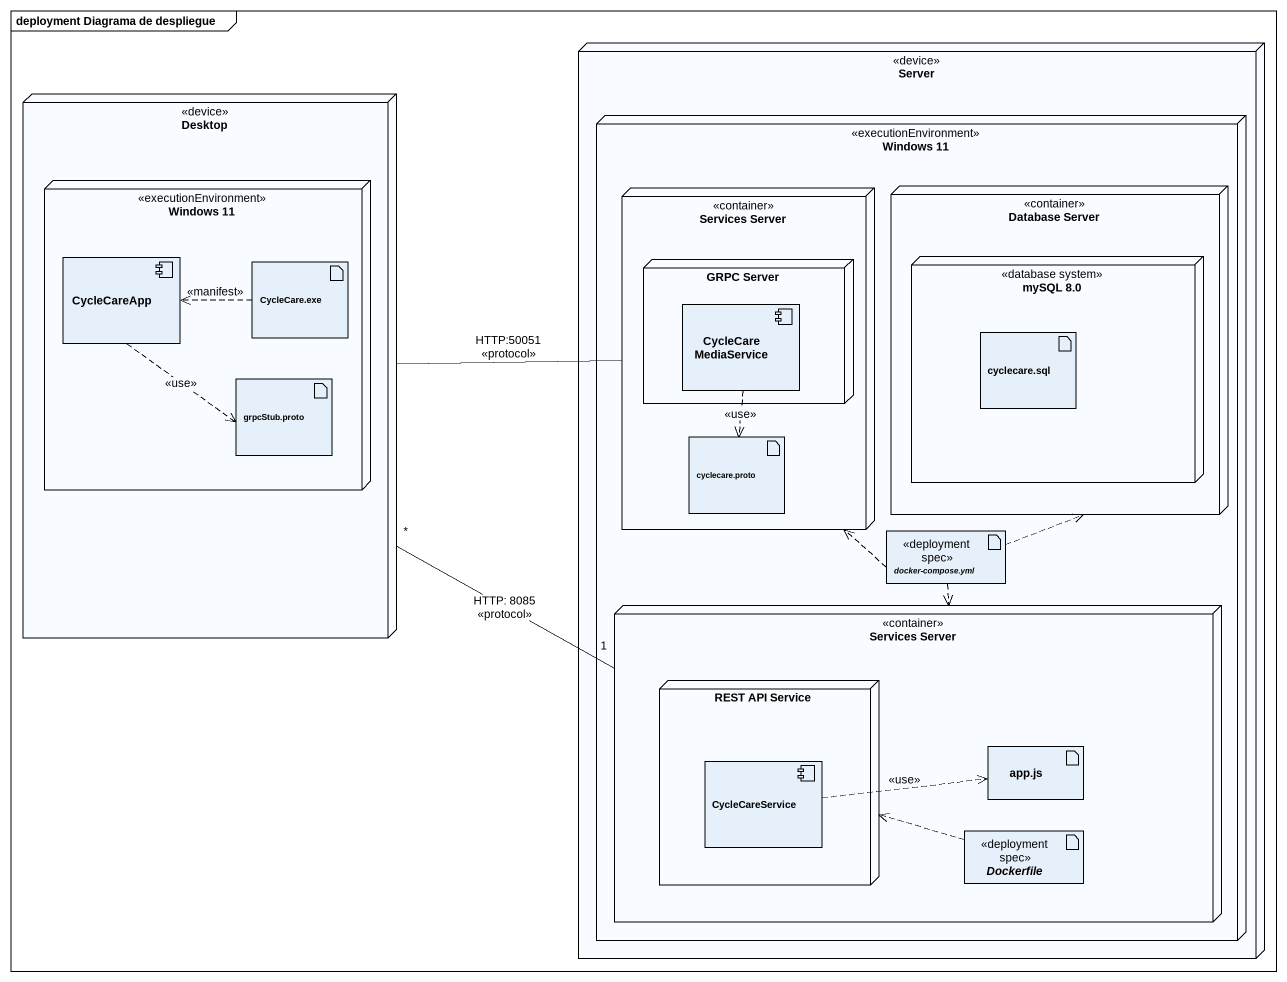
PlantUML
@startuml
mainframe deployment Diagrama de despliegue
node Server <<device>> {
  node "Windows 11" as Windows_11 <<executionEnvironment>> {
    node "Services Server" as Services_Server <<container>> {
      node "GRPC Server" as GRPC_Server {
        component CycleCareMediaService
      }
      artifact "cyclecare.proto" as cyclecare_proto
    }
    node "Database Server" as Database_Server <<container>> {
      node "mySQL 8.0" as mySQL_8_0 <<database system>> {
        artifact "cyclecare.sql" as cyclecare_sql
      }
    }
    artifact "docker-compose.yml" as docker_compose_yml <<deployment spec>>
    node "Services Server" as Services_Server_2 <<container>> {
      node "REST API Service" as REST_API_Service {
        component CycleCareService
      }
      artifact "app.js" as app_js
      artifact Dockerfile <<deployment spec>>
    }
  }
}
node Desktop <<device>> {
  node "Windows 11" as Windows_11_2 <<executionEnvironment>> {
    component CycleCareApp
    artifact "CycleCare.exe" as CycleCare_exe
    artifact "grpcStub.proto" as grpcStub_proto
  }
}
Desktop -right- Services_Server : HTTP:50051\n<<protocol>>
Desktop "*" -right- "1" Services_Server_2 : HTTP: 8085\n<<protocol>>
CycleCareApp ..> grpcStub_proto : <<use>>
CycleCare_exe .left.> CycleCareApp : <<manifest>>
CycleCareMediaService ..> cyclecare_proto : <<use>>
docker_compose_yml .up.> Services_Server
docker_compose_yml .up.> Database_Server
docker_compose_yml ..> Services_Server_2
CycleCareService .right.> app_js : <<use>>
Dockerfile .left.> REST_API_Service
@enduml
